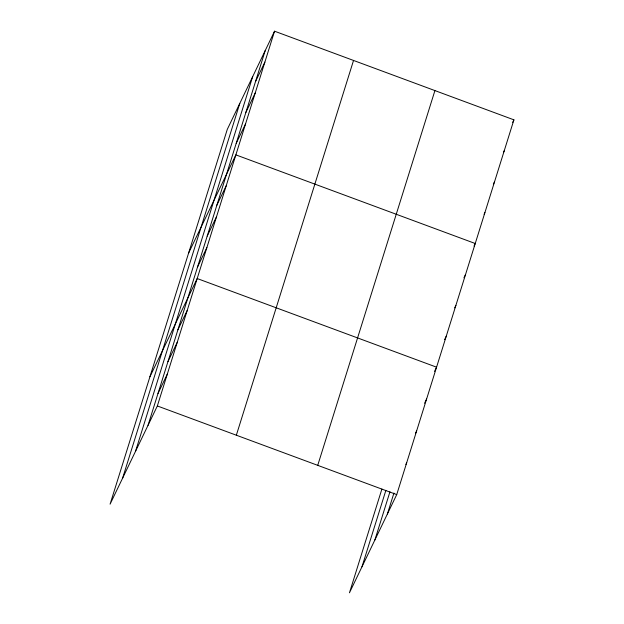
<?xml version="1.0" encoding="UTF-8"?>
<svg xmlns="http://www.w3.org/2000/svg" width="624" height="624" viewBox="0 0 624 624"><rect width="100%" height="100%" fill="white"/><g stroke="black" fill="none" stroke-linecap="round" stroke-linejoin="round"><path stroke-width="0.94" d="M122.608 478.156L239.795 103.397M135.502 451.363L252.689 76.604M148.021 425.357L265.208 50.599M274.544 31.2L227.276 129.402L110.089 504.161L157.349 405.959L274.544 31.2L513.911 119.839L396.724 494.598L349.456 592.8L381.904 489.044M236.348 435.209L353.535 60.45M317.733 465.348L434.92 90.589M361.975 566.795L385.882 490.347M374.868 540.002L389.953 491.767M387.387 513.997L393.931 493.061M255.536 81.518L264.872 62.119M245.872 112.437L255.208 93.038M236.2 143.348L245.536 123.95M188.604 253.071L235.872 154.869L475.238 243.508L474.022 246.035M216.863 205.187L226.2 185.788M207.199 236.106L216.536 216.707M197.527 267.025L206.864 247.627M149.932 376.748L197.2 278.538L436.566 367.177L434.538 371.397M177.902 329.792L187.239 310.393M167.942 361.647L177.278 342.248M157.981 393.502L167.31 374.104M512.694 122.366L513.911 119.839M503.428 152.443L504.239 150.758M493.358 184.205L494.575 181.67M484.091 214.274L484.903 212.589M463.944 277.797L465.566 274.427M454.685 307.874L455.902 305.347M444.608 339.635L446.23 336.258M424.577 403.252L426.605 399.032M415.428 433.415L416.645 430.888M405.873 464.428L406.684 462.743M157.349 405.959L396.724 494.598"/></g></svg>
